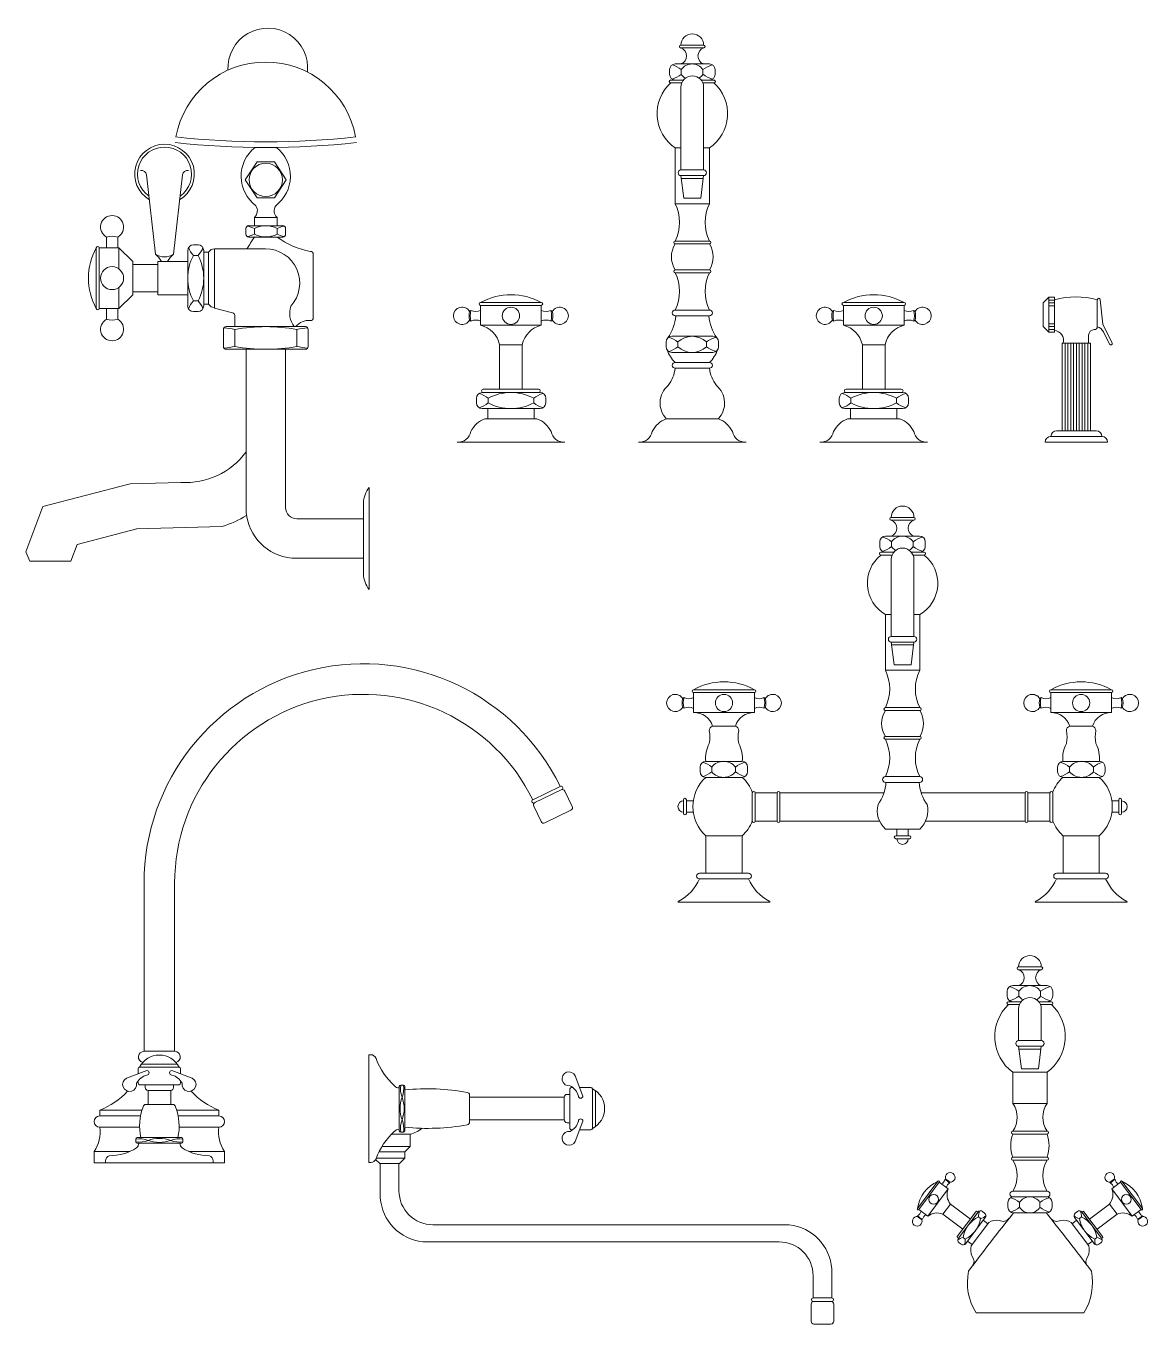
# Model space of a CAD drawing. Header units: centimetres. Extents: x 1146 to 1261, y 181 to 346.
# Drawn here: x 1196.7 to 1259.5, y 272.9 to 345.6 of the extents above; entities that cross this region are included whole.
import ezdxf

# ---------------------------------------------------------------- set-up
doc = ezdxf.new("R2010")
doc.units = ezdxf.units.CM
doc.header["$LTSCALE"] = 1.016
doc.layers.get('0').update_dxf_attribs({"lineweight": 18})

# ---------------------------------------------------------------- blocks, each defined once
blk = doc.blocks.new('Group-16')
for p, q in [((336.122, 59.542), (336.122, 53.509)), ((336.122, 59.542), (336.219, 59.542)), ((348.104, 57.226), (347.678, 58.363)), ((337.819, 57.685), (337.804, 57.685)), ((337.819, 55.287), (337.819, 57.764)), ((337.898, 57.843), (338.057, 57.843)), ((338.136, 55.287), (338.136, 57.764)), ((338.136, 57.367), (338.136, 57.685)), ((347.374, 57.634), (347.374, 55.417)), ((347.48, 57.704), (347.539, 57.704)), ((348.54, 57.704), (347.925, 57.704)), ((348.646, 57.634), (348.646, 55.417)), ((348.805, 57.533), (348.805, 55.514)), ((341.753, 57.277), (341.753, 55.774)), ((347.057, 57.16), (341.753, 57.16)), ((347.057, 57.16), (347.057, 55.891)), ((347.374, 57.319), (347.216, 57.319)), ((337.819, 55.366), (337.804, 55.366)), ((347.057, 55.891), (341.753, 55.891)), ((347.374, 55.732), (347.216, 55.732)), ((347.534, 55.343), (347.48, 55.343)), ((348.104, 55.825), (347.678, 54.688)), ((348.54, 55.343), (347.923, 55.343)), ((336.122, 55.088), (336.122, 54.398)), ((337.383, 55.086), (338.43, 55.084)), ((337.898, 55.208), (338.057, 55.208)), ((338.43, 55.084), (338.43, 54.398)), ((336.678, 54.097), (338.128, 54.097)), ((336.843, 54.398), (338.43, 54.398)), ((338.43, 54.398), (338.128, 54.097)), ((338.128, 54.097), (338.128, 53.744)), ((336.122, 53.509), (336.219, 53.509)), ((336.496, 53.671), (336.724, 53.443)), ((336.527, 53.744), (338.128, 53.744)), ((336.724, 53.443), (337.827, 53.443)), ((336.756, 51.524), (336.756, 53.443)), ((337.802, 51.922), (337.802, 53.443)), ((338.128, 53.744), (337.827, 53.443)), ((339.707, 50.017), (359.663, 50.017)), ((339.137, 49.064), (359.093, 49.064)), ((362.045, 45.926), (362.045, 47.557)), ((360.998, 45.926), (360.998, 47.159)), ((360.998, 45.926), (362.045, 45.926)), ((360.887, 45.572), (360.887, 44.619)), ((360.998, 45.731), (362.045, 45.731)), ((362.157, 45.572), (362.157, 44.619)), ((361.045, 44.461), (361.998, 44.461))]:
    blk.add_line(p, q)
at = {"linetype": 'Continuous'}
blk.add_arc((336.219, 59.224), 0.317, 19.79579, 90, dxfattribs=at)
for centre, radius, start, end in [((340.021, 60.593), 3.724, 199.79579, 228.6204), ((347.327, 58.19), 0.391, 26.2653, 279.2433), ((337.804, 58.002), 0.318, 219.82897, 270), ((337.898, 57.764), 0.0794, 90, 180), ((339.253, 57.655), 1.369, 172.08488, 201.1762), ((336.701, 57.655), 1.369, 338.8238, 7.91512), ((338.057, 57.764), 0.0794, 0, 90), ((339.413, 45.381), 12.253, 79.61, 95.98303), ((341.594, 57.277), 0.159, 0, 79.61), ((347.475, 57.598), 0.106, 87.50136, 162.28095), ((346.935, 56.963), 0.957, 15.9628, 61.55939), ((348.545, 57.598), 0.106, 17.71905, 92.49864), ((348.071, 56.526), 1.249, 297.39245, 62.60756), ((339.695, 56.526), 1.831, 159.71007, 200.28993), ((336.26, 56.526), 1.831, 339.71007, 20.28993), ((347.216, 57.16), 0.159, 90, 180), ((347.979, 57.226), 0.125, 180, 0), ((340.021, 52.458), 3.724, 131.3796, 160.20421), ((337.804, 55.049), 0.317, 90, 140.17103), ((337.898, 55.287), 0.0794, 180, 270), ((339.253, 55.396), 1.369, 158.8238, 187.91512), ((336.701, 55.396), 1.369, 352.08488, 21.1762), ((338.057, 55.287), 0.0794, 270, 0), ((339.413, 67.67), 12.253, 264.01697, 280.39), ((337.87, 57.052), 2.046, 285.87332, 307.14228), ((341.594, 55.774), 0.159, 280.39, 0), ((347.327, 54.861), 0.391, 80.7567, 333.7347), ((347.216, 55.891), 0.159, 180, 270), ((347.475, 55.449), 0.106, 197.71905, 272.49864), ((346.935, 56.088), 0.957, 298.44061, 344.0372), ((347.979, 55.825), 0.125, 360, 180), ((348.545, 55.449), 0.106, 267.50136, 342.28095), ((336.219, 53.827), 0.317, 270, 340.20421), ((339.707, 51.922), 1.905, 180, 270), ((339.422, 51.723), 2.674, 184.27018, 263.88022), ((359.378, 47.358), 2.674, 4.27018, 83.88022), ((359.093, 47.159), 1.905, 0, 90), ((360.998, 45.828), 0.0978, 90, 270), ((362.045, 45.828), 0.0978, 270, 90), ((361.045, 45.572), 0.159, 90, 180), ((361.998, 45.572), 0.159, 0, 90), ((361.045, 44.619), 0.159, 180, 270), ((361.998, 44.619), 0.159, 270, 0)]:
    blk.add_arc(centre, radius, start, end)
blk = doc.blocks.new('Group-17')
for p, q in [((345.295, 73.816), (346.835, 74.567)), ((345.381, 73.64), (346.921, 74.391)), ((347.091, 74.298), (347.509, 73.442)), ((345.35, 73.448), (345.767, 72.592)), ((345.979, 72.519), (347.436, 73.229)), ((323.523, 59.731), (323.523, 69.144)), ((325.237, 59.731), (325.237, 69.144)), ((323.523, 59.731), (325.237, 59.731)), ((323.857, 59.731), (324.903, 59.731)), ((323.373, 59.008), (325.391, 59.008)), ((323.68, 58.653), (322.543, 58.227)), ((323.201, 58.743), (323.201, 58.474)), ((323.271, 58.849), (325.489, 58.849)), ((325.08, 58.653), (326.218, 58.227)), ((325.563, 58.743), (325.563, 58.472)), ((323.201, 57.962), (323.201, 58.021)), ((323.271, 57.857), (325.489, 57.857)), ((323.587, 57.857), (323.587, 57.698)), ((323.745, 57.539), (325.015, 57.539)), ((323.745, 57.539), (323.745, 56.755)), ((325.015, 57.539), (325.015, 56.755)), ((325.174, 57.857), (325.174, 57.698)), ((325.563, 58.017), (325.563, 57.962)), ((323.629, 56.755), (325.131, 56.755)), ((321.046, 56.115), (321.046, 56.433)), ((321.046, 56.433), (323.407, 56.433)), ((321.046, 56.115), (323.328, 56.115)), ((325.353, 56.433), (327.714, 56.433)), ((325.433, 56.115), (327.714, 56.115)), ((327.714, 56.433), (327.714, 56.115)), ((321.046, 55.48), (323.273, 55.48)), ((325.488, 55.48), (327.714, 55.48)), ((323.062, 54.662), (323.062, 54.821)), ((325.619, 54.9), (323.142, 54.9)), ((325.619, 54.583), (323.142, 54.583)), ((323.539, 54.9), (323.221, 54.9)), ((323.221, 54.583), (323.221, 54.568)), ((325.539, 54.583), (325.539, 54.568)), ((325.698, 54.662), (325.698, 54.821)), ((320.729, 54.126), (322.739, 54.126)), ((320.729, 54.126), (320.729, 53.491)), ((326.021, 54.126), (328.031, 54.126)), ((328.031, 54.126), (328.031, 53.491)), ((320.729, 53.491), (328.031, 53.491)), ((321.364, 53.491), (321.364, 53.588)), ((321.364, 53.491), (327.396, 53.491)), ((327.396, 53.491), (327.396, 53.588))]:
    blk.add_line(p, q)
for centre, radius, start, end in [((335.81, 69.144), 12.287, 26.19478, 180), ((335.81, 69.144), 10.573, 26.22635, 180), ((346.878, 74.479), 0.0978, 296, 116), ((346.948, 74.228), 0.159, 26, 116), ((345.338, 73.728), 0.0978, 116, 296), ((345.492, 73.518), 0.159, 116, 206), ((347.366, 73.372), 0.159, 296, 26), ((345.91, 72.662), 0.159, 206, 296), ((323.523, 59.414), 0.318, 90, 256.30767), ((325.237, 59.414), 0.317, 283.69234, 90), ((324.38, 58.274), 1.249, 27.39245, 152.60756), ((322.716, 57.876), 0.391, 116.2653, 9.2433), ((323.943, 57.484), 0.957, 105.9628, 151.55939), ((323.307, 58.748), 0.106, 107.71905, 182.49864), ((323.68, 58.528), 0.125, 270, 90), ((325.08, 58.528), 0.125, 90, 270), ((324.817, 57.484), 0.957, 28.44061, 74.0372), ((325.457, 58.748), 0.106, 357.50136, 72.28095), ((326.045, 57.876), 0.391, 170.7567, 63.7347), ((319.509, 60.346), 4.205, 291.45405, 317.42269), ((323.307, 57.958), 0.106, 177.50136, 252.28095), ((323.745, 57.698), 0.159, 180, 270), ((325.015, 57.698), 0.159, 270, 0), ((325.457, 57.958), 0.106, 287.71905, 2.49864), ((329.252, 60.346), 4.205, 222.57731, 248.54595), ((323.629, 56.596), 0.159, 90, 169.61), ((325.131, 56.596), 0.159, 10.39, 90), ((321.046, 55.798), 0.317, 90, 270), ((326.33, 55.535), 3.058, 159.12277, 191.98053), ((322.43, 55.535), 3.058, 348.01947, 20.87723), ((327.714, 55.798), 0.317, 270, 90), ((319.126, 55.216), 1.939, 325.77845, 7.83947), ((329.634, 55.216), 1.939, 172.16053, 214.22155), ((323.142, 54.821), 0.0794, 90, 180), ((323.251, 53.465), 1.369, 68.8238, 97.91512), ((323.251, 56.018), 1.369, 262.08488, 291.1762), ((323.142, 54.662), 0.0794, 180, 270), ((322.904, 54.568), 0.318, 309.82897, 0), ((324.38, 53.024), 1.831, 69.71007, 110.28993), ((324.38, 56.459), 1.831, 249.71007, 290.28993), ((325.51, 53.465), 1.369, 82.08488, 111.1762), ((325.51, 56.018), 1.369, 248.8238, 277.91512), ((325.857, 54.568), 0.318, 180, 230.17103), ((325.619, 54.821), 0.0794, 0, 90), ((325.619, 54.662), 0.0794, 270, 0), ((321.681, 53.588), 0.317, 109.79579, 180), ((321.613, 56.656), 2.769, 269.19047, 302.64646), ((327.147, 56.656), 2.769, 237.35354, 270.80953), ((327.079, 53.588), 0.318, 0, 70.20421)]:
    blk.add_arc(centre, radius, start, end)
blk = doc.blocks.new('Group-18')
for p, q in [((329.187, 108.525), (329.856, 109.533)), ((329.856, 109.533), (330.822, 109.533)), ((331.484, 108.525), (330.822, 109.533)), ((324.168, 104.368), (323.666, 108.814)), ((325.172, 104.368), (325.673, 108.814)), ((329.187, 108.525), (329.856, 107.517)), ((331.484, 108.525), (330.822, 107.517)), ((329.856, 107.517), (330.822, 107.517)), ((329.704, 106.417), (330.974, 106.417)), ((329.704, 105.959), (329.704, 106.417)), ((330.974, 105.959), (330.974, 106.417)), ((329.228, 105.483), (329.228, 105.801)), ((329.387, 105.959), (331.292, 105.959)), ((329.704, 105.483), (329.704, 105.801)), ((330.974, 105.483), (330.974, 105.801)), ((331.45, 105.483), (331.45, 105.801)), ((320.847, 101.319), (320.847, 104.72)), ((321.006, 104.72), (322.117, 104.72)), ((321.006, 101.319), (321.006, 104.72)), ((321.417, 105.322), (321.417, 104.72)), ((322.052, 105.322), (322.052, 104.72)), ((322.117, 103.538), (322.117, 104.72)), ((322.117, 104.72), (322.892, 103.945)), ((326.284, 104.883), (326.548, 104.883)), ((327.46, 104.663), (330.325, 104.663)), ((327.46, 104.663), (327.46, 101.341)), ((329.387, 105.324), (331.292, 105.324)), ((322.892, 102.094), (322.892, 103.945)), ((325.967, 103.945), (324.302, 103.945)), ((324.302, 103.945), (324.302, 102.094)), ((325.967, 101.473), (325.967, 104.566)), ((325.967, 101.473), (325.967, 104.566)), ((326.284, 104.294), (326.548, 104.294)), ((326.866, 101.473), (326.866, 104.566)), ((327.141, 104.479), (326.866, 104.479)), ((327.141, 101.56), (327.141, 104.479)), ((333, 104.359), (333, 100.8)), ((324.302, 103.786), (322.892, 103.786)), ((322.117, 101.319), (322.117, 102.501)), ((322.117, 101.319), (322.892, 102.094)), ((324.302, 102.253), (322.892, 102.253)), ((325.967, 102.094), (324.302, 102.094)), ((321.006, 101.319), (322.117, 101.319)), ((321.417, 100.717), (321.417, 101.319)), ((322.052, 100.717), (322.052, 101.319)), ((326.284, 101.745), (326.548, 101.745)), ((326.284, 101.156), (326.548, 101.156)), ((327.141, 101.56), (326.866, 101.56)), ((327.46, 101.341), (328.486, 101.078)), ((328.129, 100.306), (332.559, 100.306)), ((328.605, 100.306), (328.605, 100.924)), ((327.97, 100.148), (327.97, 99.195)), ((328.605, 100.148), (328.605, 99.195)), ((332.083, 100.148), (332.083, 99.195)), ((332.718, 100.148), (332.718, 99.195)), ((328.129, 99.036), (332.559, 99.036)), ((329.24, 99.036), (329.24, 89.898)), ((331.448, 99.036), (331.448, 90.184)), ((325.583, 91.588), (322.738, 91.509)), ((322.738, 91.509), (317.863, 90.239)), ((336.124, 91.303), (336.124, 85.587)), ((317.863, 90.239), (316.909, 87.699)), ((335.806, 90.431), (335.806, 86.459)), ((332.083, 89.549), (335.806, 89.549)), ((323.111, 88.982), (319.778, 88.113)), ((327.902, 89.111), (323.105, 88.98)), ((319.778, 88.113), (319.427, 87.18)), ((316.909, 87.699), (317.121, 87.17)), ((331.797, 87.341), (335.806, 87.341)), ((317.121, 87.17), (319.427, 87.18))]:
    blk.add_line(p, q)
for centre, radius in [((330.339, 108.525), 0.934), ((321.734, 103.02), 0.644)]:
    blk.add_circle(centre, radius)
for centre, radius, start, end in [((330.454, 114.787), 2.233, 354.06745, 183.19256), ((330.339, 110.004), 5.117, 10.42333, 169.57667), ((324.67, 108.848), 1.672, 300.3533, 239.6467), ((330.339, 156.428), 46.093, 263.67251, 276.32749), ((330.339, 156.428), 45.776, 263.67251, 276.32749), ((324.67, 108.848), 1.513, 304.99557, 235.00443), ((331.017, 108.723), 2.059, 128.29883, 233.15814), ((329.661, 108.723), 2.059, 306.84186, 51.70117), ((323.367, 108.751), 0.305, 12.0024, 96.56011), ((325.972, 108.751), 0.305, 83.43989, 167.9976), ((329.367, 106.791), 0.504, 312.02578, 34.39556), ((331.312, 106.791), 0.504, 145.60444, 227.97422), ((321.734, 105.882), 0.644, 299.53199, 240.46801), ((329.387, 105.801), 0.159, 90, 180), ((329.387, 105.483), 0.159, 180, 270), ((329.069, 104.61), 1.349, 61.92751, 79.83054), ((329.069, 106.674), 1.349, 280.16946, 298.07249), ((330.339, 104.61), 1.349, 61.92751, 118.07249), ((330.339, 106.674), 1.349, 241.92751, 298.07249), ((331.609, 104.61), 1.349, 100.16946, 118.07249), ((331.609, 106.674), 1.349, 241.92751, 259.83054), ((331.292, 105.801), 0.159, 0, 90), ((331.292, 105.483), 0.159, 270, 0), ((323.895, 103.02), 3.49, 150.83771, 209.16229), ((320.926, 104.72), 0.0794, 0, 180), ((321.734, 104.235), 1.132, 73.71104, 106.28896), ((326.284, 104.566), 0.317, 90, 180), ((327.089, 105.085), 1.128, 198.03041, 224.50426), ((326.548, 104.566), 0.318, 0, 90), ((325.744, 105.085), 1.128, 315.49574, 341.96959), ((327.452, 104.308), 0.355, 88.7029, 151.14769), ((320.118, 111.075), 11.178, 324.99959, 329.04195), ((330.325, 102.743), 1.92, 317.62458, 90), ((333.583, 108.8), 4.346, 233.10404, 260.1623), ((323.137, 103.227), 1.537, 27.84314, 47.9001), ((324.67, 105.07), 0.863, 234.44871, 305.55129), ((326.202, 103.227), 1.537, 132.0999, 152.15686), ((328.685, 103.02), 2.718, 152.02868, 207.97132), ((324.148, 103.02), 2.718, 332.02868, 27.97132), ((332.841, 104.359), 0.159, 0, 90), ((320.926, 101.319), 0.0794, 180, 0), ((326.284, 101.473), 0.318, 180, 270), ((327.089, 100.954), 1.128, 135.49574, 161.96959), ((325.744, 100.954), 1.128, 18.03041, 44.50426), ((326.548, 101.473), 0.317, 270, 0), ((327.452, 101.731), 0.355, 208.85231, 271.2971), ((328.446, 100.924), 0.159, 0, 75.57428), ((332.906, 101.057), 1.226, 161.39458, 217.74314), ((321.734, 100.157), 0.644, 119.53199, 60.46801), ((321.734, 101.804), 1.132, 253.71104, 286.28896), ((328.129, 100.148), 0.159, 90, 180), ((330.344, 90.701), 9.605, 79.5686, 100.4314), ((332.72, 99.776), 0.873, 82.04061, 142.63784), ((332.559, 100.148), 0.159, 0, 90), ((332.841, 100.8), 0.159, 270, 0), ((326.866, 90.701), 9.605, 79.5686, 83.22438), ((333.822, 90.701), 9.605, 96.77562, 100.4314), ((328.129, 99.195), 0.159, 180, 270), ((326.866, 108.641), 9.605, 276.77562, 280.4314), ((330.344, 108.641), 9.605, 259.5686, 280.4314), ((333.822, 108.641), 9.605, 259.5686, 263.22438), ((332.559, 99.195), 0.159, 270, 0), ((325.862, 95.762), 4.183, 266.18523, 323.8572), ((337.376, 90.353), 1.572, 142.82187, 177.15388), ((332.083, 90.184), 0.635, 180, 270), ((325.914, 95.201), 6.406, 288.07416, 301.49131), ((332.083, 90.184), 2.857, 185.73876, 264.26124), ((337.376, 86.537), 1.572, 182.84612, 217.17813)]:
    blk.add_arc(centre, radius, start, end)
blk = doc.blocks.new('Group-22')
for p, q in [((372.509, 64.46), (373.779, 64.46)), ((372.509, 64.301), (373.779, 64.301)), ((372.186, 63.408), (374.101, 63.408)), ((372.252, 63.408), (374.012, 63.408)), ((371.869, 63.09), (371.869, 62.826)), ((371.934, 62.509), (372.652, 62.509)), ((372.523, 63.09), (372.523, 62.826)), ((373.635, 62.509), (374.354, 62.509)), ((373.741, 63.09), (373.741, 62.826)), ((374.418, 63.09), (374.418, 62.826)), ((371.934, 62.35), (372.557, 62.35)), ((372.509, 62.106), (372.509, 60.332)), ((373.73, 62.35), (374.354, 62.35)), ((373.779, 62.106), (373.779, 60.332)), ((372.509, 60.332), (373.779, 60.332)), ((372.509, 60.015), (373.779, 60.015)), ((372.509, 60.015), (372.667, 58.745)), ((372.528, 59.856), (373.759, 59.856)), ((373.62, 58.745), (373.779, 60.015)), ((372.182, 58.559), (372.182, 56.813)), ((372.182, 58.559), (374.105, 58.559)), ((372.667, 58.745), (373.62, 58.745)), ((374.105, 58.559), (374.105, 56.813)), ((372.182, 56.813), (374.105, 56.813)), ((372.182, 55.258), (374.105, 55.258)), ((372.182, 55.1), (374.105, 55.1)), ((372.182, 53.796), (374.105, 53.796)), ((372.182, 53.637), (374.105, 53.637)), ((366.843, 50.926), (367.992, 52.457)), ((366.915, 50.873), (368.064, 52.403)), ((368.064, 52.403), (368.564, 52.028)), ((378.223, 52.403), (377.723, 52.028)), ((379.372, 50.873), (378.223, 52.403)), ((379.444, 50.926), (378.295, 52.457)), ((367.415, 50.498), (368.564, 52.028)), ((372.182, 51.899), (374.105, 51.899)), ((378.872, 50.498), (377.723, 52.028)), ((368.265, 50.609), (368.694, 51.18)), ((368.694, 51.18), (369.811, 50.341)), ((371.907, 51.264), (371.907, 51)), ((372.182, 51.582), (374.105, 51.582)), ((372.225, 51.582), (374.062, 51.582)), ((372.29, 51.582), (373.974, 51.582)), ((372.562, 51.264), (372.562, 51)), ((373.702, 51.264), (373.702, 51)), ((374.38, 51.264), (374.38, 51)), ((377.593, 51.18), (376.476, 50.341)), ((378.022, 50.609), (377.593, 51.18)), ((366.915, 50.873), (367.415, 50.498)), ((368.265, 50.609), (369.382, 49.77)), ((369.074, 49.36), (370.119, 50.751)), ((369.14, 49.265), (370.236, 50.725)), ((369.162, 49.294), (370.206, 50.685)), ((369.544, 48.961), (370.641, 50.421)), ((369.85, 48.838), (370.836, 50.151)), ((370.258, 50.456), (370.376, 50.367)), ((370.486, 50.761), (370.605, 50.672)), ((370.783, 50.08), (370.528, 50.271)), ((372.225, 50.683), (374.062, 50.683)), ((376.437, 48.838), (375.451, 50.151)), ((375.504, 50.08), (375.759, 50.271)), ((376.743, 48.961), (375.646, 50.421)), ((375.801, 50.761), (375.682, 50.672)), ((376.03, 50.456), (375.911, 50.367)), ((377.147, 49.265), (376.051, 50.725)), ((377.125, 49.294), (376.081, 50.685)), ((377.213, 49.36), (376.168, 50.751)), ((378.022, 50.609), (376.905, 49.77)), ((379.372, 50.873), (378.872, 50.498)), ((369.175, 49.015), (369.294, 48.925)), ((369.396, 49.309), (369.515, 49.22)), ((369.904, 48.91), (369.649, 49.101)), ((376.383, 48.91), (376.638, 49.101)), ((376.891, 49.309), (376.772, 49.22)), ((377.112, 49.015), (376.993, 48.925)), ((370.127, 45.092), (376.16, 45.092))]:
    blk.add_line(p, q)
for centre in [(367.751, 51.441), (378.536, 51.441)]:
    blk.add_circle(centre, 0.272)
for centre, radius, start, end in [((373.144, 64.46), 0.635, 0, 180), ((372.509, 64.38), 0.0794, 90, 270), ((372.353, 63.854), 0.473, 289.16974, 70.83026), ((373.934, 63.854), 0.473, 109.16974, 250.83026), ((373.779, 64.38), 0.0794, 270, 90), ((372.186, 63.09), 0.317, 90, 180), ((371.635, 62.024), 1.388, 50.21165, 74.06778), ((373.132, 62.666), 0.742, 34.90261, 145.09739), ((374.663, 61.924), 1.487, 105.30592, 128.35108), ((374.101, 63.09), 0.318, 0, 90), ((371.934, 62.429), 0.0794, 90, 270), ((372.186, 62.826), 0.318, 180, 270), ((371.635, 63.893), 1.388, 285.93222, 309.78835), ((373.144, 62.106), 0.635, 0, 180), ((373.132, 63.251), 0.742, 214.90261, 239.66685), ((373.132, 63.251), 0.742, 301.47903, 325.09739), ((374.663, 63.993), 1.487, 231.64892, 254.69408), ((374.101, 62.826), 0.317, 270, 360), ((374.354, 62.429), 0.0794, 270, 90), ((373.651, 60.559), 2.481, 133.79782, 233.69233), ((372.636, 60.559), 2.481, 306.30767, 46.20218), ((372.509, 60.173), 0.159, 90, 270), ((373.779, 60.173), 0.159, 270, 90), ((371.067, 56.036), 1.359, 325.09603, 34.90397), ((375.22, 56.036), 1.359, 145.09603, 214.90397), ((372.182, 55.179), 0.0794, 90, 270), ((374.105, 55.179), 0.0794, 270, 90), ((374.069, 54.448), 1.997, 160.94439, 199.05561), ((372.218, 54.448), 1.997, 340.94439, 19.05561), ((372.182, 53.716), 0.0794, 90, 270), ((374.105, 53.716), 0.0794, 270, 90), ((370.759, 52.768), 1.667, 328.57833, 31.42167), ((375.528, 52.768), 1.667, 148.57833, 211.42167), ((368.789, 50.662), 1.963, 113.93428, 172.25886), ((368.028, 52.43), 0.0446, 323.09657, 143.09657), ((368.035, 52.615), 0.344, 296.86764, 348.797), ((368.424, 52.463), 0.0991, 89.31418, 121.32607), ((368.163, 51.989), 0.597, 36.8076, 69.38553), ((368.675, 52.671), 0.272, 262.62856, 203.56458), ((368.257, 52.116), 0.478, 36.8076, 69.38553), ((368.799, 52.041), 0.344, 117.39613, 169.3255), ((368.545, 52.373), 0.0991, 344.86707, 16.87896), ((377.612, 52.671), 0.272, 336.43542, 277.37144), ((377.742, 52.373), 0.0991, 163.12104, 195.13293), ((378.03, 52.116), 0.478, 110.61447, 143.1924), ((378.124, 51.989), 0.597, 110.61447, 143.1924), ((377.488, 52.041), 0.344, 10.6745, 62.60387), ((377.863, 52.463), 0.0991, 58.67393, 90.68582), ((378.252, 52.615), 0.344, 191.203, 243.13236), ((378.259, 52.43), 0.0446, 36.90343, 216.90343), ((377.498, 50.662), 1.963, 7.74114, 66.06572), ((369.318, 51.71), 0.818, 157.14578, 220.32136), ((372.182, 51.741), 0.159, 90, 270), ((374.105, 51.741), 0.159, 270, 90), ((376.969, 51.71), 0.818, 319.67864, 22.85422), ((366.879, 50.9), 0.0446, 143.09657, 323.09657), ((372.225, 51.264), 0.318, 90, 180), ((372.225, 51), 0.318, 180, 270), ((371.674, 50.198), 1.388, 50.21165, 74.06778), ((371.674, 52.067), 1.388, 285.93222, 309.78835), ((373.132, 50.911), 0.671, 31.77305, 148.22695), ((373.132, 51.353), 0.671, 211.77305, 328.22695), ((374.625, 50.098), 1.487, 105.30592, 128.35108), ((374.625, 52.167), 1.487, 231.64892, 254.69408), ((374.062, 51.264), 0.318, 0, 90), ((374.062, 51), 0.317, 270, 360), ((379.408, 50.9), 0.0446, 216.90343, 36.90343), ((366.828, 50.212), 0.272, 82.62856, 23.56458), ((366.957, 50.51), 0.0991, 164.86707, 196.87896), ((366.703, 50.842), 0.344, 297.39613, 349.3255), ((367.34, 50.893), 0.597, 216.8076, 249.38553), ((367.245, 50.767), 0.478, 216.8076, 249.38553), ((367.078, 50.419), 0.0991, 269.31418, 301.32607), ((367.467, 50.268), 0.344, 116.86764, 168.797), ((367.93, 49.862), 0.818, 65.87178, 129.04736), ((370.907, 49.072), 1.529, 115.12525, 171.06789), ((368.866, 50.604), 1.529, 295.12525, 351.06789), ((477.031, -33.023), 134.131, 141.38662, 143.14955), ((370.163, 50.718), 0.0547, 323.09657, 143.09657), ((370.379, 50.618), 0.179, 53.09657, 143.09657), ((371.094, 50.477), 0.836, 158.40249, 181.44765), ((370.163, 51.176), 0.836, 284.74549, 307.79065), ((370.498, 50.529), 0.179, 323.09657, 53.09657), ((371.275, 49.454), 0.824, 79.53975, 122.13447), ((371.635, 50.655), 0.444, 241.71966, 322.0666), ((269.256, -33.023), 134.131, 36.85045, 38.61338), ((374.652, 50.655), 0.444, 217.9334, 298.28034), ((375.012, 49.454), 0.824, 57.86553, 100.46025), ((375.789, 50.529), 0.179, 126.90343, 216.90343), ((376.124, 51.176), 0.836, 232.20935, 255.25451), ((375.908, 50.618), 0.179, 36.90343, 126.90343), ((377.421, 50.604), 1.529, 188.93211, 244.87475), ((375.193, 50.477), 0.836, 358.55235, 21.59751), ((375.38, 49.072), 1.529, 8.93211, 64.87475), ((376.124, 50.718), 0.0547, 36.90343, 216.90343), ((378.357, 49.862), 0.818, 50.95264, 114.12822), ((378.82, 50.268), 0.344, 11.203, 63.13236), ((378.948, 50.893), 0.597, 290.61447, 323.1924), ((379.209, 50.419), 0.0991, 238.67393, 270.68582), ((379.46, 50.212), 0.272, 156.43542, 97.37144), ((379.042, 50.767), 0.478, 290.61447, 323.1924), ((379.584, 50.842), 0.344, 190.6745, 242.60387), ((379.33, 50.51), 0.0991, 343.12104, 15.13293), ((369.118, 49.327), 0.0547, 143.09657, 323.09657), ((369.576, 48.549), 0.781, 103.30822, 127.16435), ((369.283, 49.157), 0.179, 143.09657, 233.09657), ((369.401, 49.068), 0.179, 233.09657, 323.09657), ((368.735, 49.181), 0.781, 339.02879, 2.88491), ((370.643, 48.612), 0.824, 164.05867, 206.65338), ((375.644, 48.612), 0.824, 333.34662, 15.94133), ((376.886, 49.068), 0.179, 216.90343, 306.90343), ((377.552, 49.181), 0.781, 177.11509, 200.97121), ((376.711, 48.549), 0.781, 52.83565, 76.69178), ((377.005, 49.157), 0.179, 306.90343, 36.90343), ((377.169, 49.327), 0.0547, 216.90343, 36.90343), ((369.606, 47.965), 0.408, 318.75458, 42.73684), ((376.681, 47.965), 0.408, 137.26316, 221.24542), ((372.842, 46.794), 3.204, 168.7584, 212.08876), ((373.445, 46.794), 3.204, 327.91124, 11.2416)]:
    blk.add_arc(centre, radius, start, end)
blk = doc.blocks.new('Group-23')
for p, q in [((365.373, 89.625), (366.643, 89.625)), ((365.373, 89.466), (366.643, 89.466)), ((364.733, 88.256), (364.733, 87.992)), ((365.05, 88.573), (366.965, 88.573)), ((365.116, 88.573), (366.876, 88.573)), ((365.387, 88.256), (365.387, 87.992)), ((366.605, 88.256), (366.605, 87.992)), ((367.282, 88.256), (367.282, 87.992)), ((364.797, 87.674), (365.516, 87.674)), ((364.797, 87.516), (365.421, 87.516)), ((365.373, 87.272), (365.373, 82.958)), ((366.499, 87.674), (367.218, 87.674)), ((366.594, 87.516), (367.218, 87.516)), ((366.643, 87.272), (366.643, 82.958)), ((365.046, 84.188), (365.046, 81.066)), ((365.046, 84.188), (365.373, 84.188)), ((366.643, 84.188), (366.969, 84.188)), ((366.969, 84.188), (366.969, 81.066)), ((365.373, 82.958), (366.643, 82.958)), ((365.373, 82.64), (365.531, 81.37)), ((365.373, 82.64), (366.643, 82.64)), ((365.392, 82.481), (366.623, 82.481)), ((366.484, 81.37), (366.643, 82.64)), ((365.046, 81.066), (366.969, 81.066)), ((365.531, 81.37), (366.484, 81.37)), ((354.305, 79.975), (357.707, 79.975)), ((377.71, 79.975), (374.308, 79.975)), ((354.305, 79.816), (357.707, 79.816)), ((354.305, 79.816), (354.305, 78.705)), ((357.707, 79.816), (357.707, 78.705)), ((377.71, 79.816), (374.308, 79.816)), ((374.308, 79.816), (374.308, 78.705)), ((377.71, 79.816), (377.71, 78.705)), ((354.305, 78.705), (357.707, 78.705)), ((365.046, 78.975), (366.969, 78.975)), ((365.046, 78.816), (366.969, 78.816)), ((377.71, 78.705), (374.308, 78.705)), ((355.371, 77.929), (356.641, 77.929)), ((376.644, 77.929), (375.374, 77.929)), ((365.046, 77.358), (366.969, 77.358)), ((365.046, 77.199), (366.969, 77.199)), ((354.668, 75.649), (354.668, 75.385)), ((354.985, 75.966), (357.008, 75.966)), ((355.051, 75.966), (356.92, 75.966)), ((355.323, 75.649), (355.323, 75.385)), ((356.648, 75.649), (356.648, 75.385)), ((357.326, 75.649), (357.326, 75.385)), ((374.689, 75.649), (374.689, 75.385)), ((377.03, 75.966), (375.007, 75.966)), ((376.964, 75.966), (375.095, 75.966)), ((375.367, 75.649), (375.367, 75.385)), ((376.693, 75.649), (376.693, 75.385)), ((377.347, 75.649), (377.347, 75.385)), ((354.985, 75.067), (357.008, 75.067)), ((355.594, 75.067), (356.4, 75.067)), ((365.046, 75.109), (366.969, 75.109)), ((377.03, 75.067), (375.007, 75.067)), ((376.421, 75.067), (375.615, 75.067)), ((357.593, 72.618), (357.593, 74.194)), ((358.983, 74.194), (357.751, 74.194)), ((357.751, 72.618), (357.751, 74.194)), ((358.983, 72.618), (358.983, 74.194)), ((364.961, 74.194), (359.142, 74.194)), ((359.142, 72.618), (359.142, 74.194)), ((365.046, 74.791), (366.969, 74.791)), ((367.054, 74.194), (372.873, 74.194)), ((372.873, 72.618), (372.873, 74.194)), ((373.032, 74.194), (374.264, 74.194)), ((373.032, 72.618), (373.032, 74.194)), ((374.264, 72.618), (374.264, 74.194)), ((374.422, 72.618), (374.422, 74.194)), ((353.742, 73.819), (353.742, 73.052)), ((353.9, 73.819), (353.9, 73.052)), ((354.282, 73.753), (353.9, 73.753)), ((377.733, 73.753), (378.115, 73.753)), ((378.115, 73.819), (378.115, 73.052)), ((378.273, 73.819), (378.273, 73.052)), ((354.282, 73.118), (353.9, 73.118)), ((377.733, 73.118), (378.115, 73.118)), ((358.983, 72.618), (357.751, 72.618)), ((364.72, 72.618), (359.142, 72.618)), ((365.046, 72.175), (366.969, 72.175)), ((365.69, 72.175), (365.69, 71.794)), ((366.325, 72.175), (366.325, 71.794)), ((367.295, 72.618), (372.873, 72.618)), ((373.032, 72.618), (374.264, 72.618)), ((354.991, 69.704), (354.991, 71.803)), ((354.991, 71.803), (357.021, 71.803)), ((357.021, 69.704), (357.021, 71.803)), ((365.624, 71.794), (366.391, 71.794)), ((365.624, 71.635), (366.391, 71.635)), ((374.994, 69.704), (374.994, 71.803)), ((377.024, 71.803), (374.994, 71.803)), ((377.024, 69.704), (377.024, 71.803)), ((354.634, 69.704), (357.379, 69.704)), ((354.634, 69.386), (357.379, 69.386)), ((377.381, 69.704), (374.636, 69.704)), ((377.381, 69.386), (374.636, 69.386)), ((353.466, 68.078), (358.546, 68.078)), ((378.549, 68.078), (373.469, 68.078))]:
    blk.add_line(p, q)
for centre in [(356.006, 79.235), (376.009, 79.235)]:
    blk.add_circle(centre, 0.483)
for centre, radius, start, end in [((366.008, 89.625), 0.635, 0, 180), ((365.373, 89.546), 0.0794, 90, 270), ((365.217, 89.02), 0.473, 289.16974, 70.83026), ((366.798, 89.02), 0.473, 109.16974, 250.83026), ((366.643, 89.546), 0.0794, 270, 90), ((365.05, 88.256), 0.317, 90, 180), ((365.05, 87.992), 0.318, 180, 270), ((364.499, 87.189), 1.388, 50.21165, 74.06778), ((364.499, 89.058), 1.388, 285.93222, 309.78835), ((365.996, 87.831), 0.742, 34.90261, 145.09739), ((365.996, 88.416), 0.742, 214.90261, 239.66685), ((365.996, 88.416), 0.742, 301.47903, 325.09739), ((367.527, 87.09), 1.487, 105.30592, 128.35108), ((367.527, 89.158), 1.487, 231.64892, 254.69408), ((366.965, 88.256), 0.318, 0, 90), ((366.965, 87.992), 0.317, 270, 360), ((366.05, 85.936), 2.016, 128.40113, 240.12696), ((364.797, 87.595), 0.0794, 90, 270), ((366.008, 87.272), 0.635, 0, 180), ((365.965, 85.936), 2.016, 299.87304, 51.59887), ((367.218, 87.595), 0.0794, 270, 90), ((365.373, 82.799), 0.159, 90, 270), ((366.643, 82.799), 0.159, 270, 90), ((362.932, 80.021), 2.358, 333.68191, 26.31809), ((369.083, 80.021), 2.358, 153.68191, 206.31809), ((354.305, 79.896), 0.0794, 90, 270), ((356.006, 76.927), 3.49, 60.83771, 119.16229), ((357.707, 79.896), 0.0794, 270, 90), ((374.308, 79.896), 0.0794, 90, 270), ((376.009, 76.927), 3.49, 60.83771, 119.16229), ((377.71, 79.896), 0.0794, 270, 90), ((353.272, 79.235), 0.483, 29.53199, 330.46801), ((354.507, 79.235), 0.849, 163.71104, 196.28896), ((353.835, 79.369), 0.176, 111.7705, 143.78239), ((354.788, 79.235), 1.061, 163.71104, 196.28896), ((354.035, 80.084), 0.612, 244.29956, 296.22893), ((357.978, 80.084), 0.612, 243.77107, 295.70044), ((358.178, 79.369), 0.176, 36.21761, 68.2295), ((357.225, 79.235), 1.061, 343.71104, 16.28896), ((358.74, 79.235), 0.483, 209.53199, 150.46801), ((357.505, 79.235), 0.849, 343.71104, 16.28896), ((373.275, 79.235), 0.483, 29.53199, 330.46801), ((374.51, 79.235), 0.849, 163.71104, 196.28896), ((373.837, 79.369), 0.176, 111.7705, 143.78239), ((374.79, 79.235), 1.061, 163.71104, 196.28896), ((374.037, 80.084), 0.612, 244.29956, 296.22893), ((377.98, 80.084), 0.612, 243.77107, 295.70044), ((378.18, 79.369), 0.176, 36.21761, 68.2295), ((377.227, 79.235), 1.061, 343.71104, 16.28896), ((378.743, 79.235), 0.483, 209.53199, 150.46801), ((377.508, 79.235), 0.849, 343.71104, 16.28896), ((353.835, 79.101), 0.176, 216.21761, 248.2295), ((354.035, 78.385), 0.612, 63.77107, 115.70044), ((354.309, 77.59), 1.115, 17.72804, 90.17601), ((357.704, 77.59), 1.115, 89.82399, 162.27196), ((357.978, 78.385), 0.612, 64.29956, 116.22893), ((358.178, 79.101), 0.176, 291.7705, 323.78239), ((366.209, 78.087), 1.373, 147.93409, 212.06591), ((365.046, 78.896), 0.0794, 90, 270), ((366.969, 78.896), 0.0794, 270, 90), ((365.806, 78.087), 1.373, 327.93409, 32.06591), ((373.837, 79.101), 0.176, 216.21761, 248.2295), ((374.037, 78.385), 0.612, 63.77107, 115.70044), ((374.311, 77.59), 1.115, 17.72804, 90.17601), ((377.706, 77.59), 1.115, 89.82399, 162.27196), ((377.98, 78.385), 0.612, 64.29956, 116.22893), ((378.18, 79.101), 0.176, 291.7705, 323.78239), ((355.415, 77.7), 0.234, 100.90254, 183.67194), ((356.597, 77.7), 0.234, 356.32806, 79.09746), ((375.418, 77.7), 0.234, 100.90254, 183.67194), ((376.6, 77.7), 0.234, 356.32806, 79.09746), ((353.307, 77.326), 1.909, 349.16499, 10.83501), ((358.705, 77.326), 1.909, 169.16499, 190.83501), ((365.046, 77.279), 0.0794, 90, 270), ((362.932, 76.154), 2.358, 333.68191, 26.31809), ((369.083, 76.154), 2.358, 153.68191, 206.31809), ((366.969, 77.279), 0.0794, 270, 90), ((373.31, 77.326), 1.909, 349.16499, 10.83501), ((378.708, 77.326), 1.909, 169.16499, 190.83501), ((356.687, 76.151), 1.712, 151.52758, 186.19722), ((355.325, 76.151), 1.712, 353.80278, 28.47242), ((376.69, 76.151), 1.712, 151.52758, 186.19722), ((375.328, 76.151), 1.712, 353.80278, 28.47242), ((354.985, 75.649), 0.317, 90, 180), ((354.434, 74.582), 1.388, 50.21165, 74.06778), ((355.985, 75.116), 0.851, 38.81469, 141.18531), ((357.571, 74.483), 1.487, 105.30592, 128.35108), ((357.008, 75.649), 0.318, 0, 90), ((375.007, 75.649), 0.317, 90, 180), ((374.444, 74.483), 1.487, 51.64892, 74.69408), ((376.03, 75.116), 0.851, 38.81469, 141.18531), ((377.581, 74.582), 1.388, 105.93222, 129.78835), ((377.03, 75.649), 0.318, 0, 90), ((356.452, 73.435), 2.191, 131.84102, 228.15898), ((354.985, 75.385), 0.318, 180, 270), ((354.434, 76.451), 1.388, 285.93222, 309.78835), ((355.985, 75.918), 0.851, 218.81469, 321.18531), ((357.571, 76.551), 1.487, 231.64892, 254.69408), ((357.008, 75.385), 0.318, 270, 360), ((355.56, 73.435), 2.191, 21.27203, 48.15898), ((365.046, 74.95), 0.159, 90, 270), ((366.969, 74.95), 0.159, 270, 90), ((376.455, 73.435), 2.191, 131.84102, 158.72797), ((375.007, 75.385), 0.318, 180, 270), ((374.444, 76.551), 1.487, 285.30592, 308.35108), ((376.03, 75.918), 0.851, 218.81469, 321.18531), ((377.581, 76.451), 1.388, 230.21165, 254.06778), ((375.563, 73.435), 2.191, 311.84102, 48.15898), ((377.03, 75.385), 0.318, 270, 0), ((357.672, 74.194), 0.0794, 0, 180), ((359.063, 74.194), 0.0794, 0, 180), ((362.647, 74.962), 2.438, 324.51326, 355.97014), ((369.368, 74.962), 2.438, 184.02986, 215.48674), ((372.952, 74.194), 0.0794, 0, 180), ((374.343, 74.194), 0.0794, 0, 180), ((353.742, 73.435), 0.318, 90, 270), ((353.821, 73.819), 0.0794, 0, 180), ((365.985, 73.206), 1.395, 165.84144, 227.66937), ((366.03, 73.206), 1.395, 312.33063, 14.15856), ((378.194, 73.819), 0.0794, 0, 180), ((378.273, 73.435), 0.317, 270, 90), ((353.821, 73.052), 0.0794, 180, 0), ((378.194, 73.052), 0.0794, 180, 0), ((355.56, 73.435), 2.191, 311.84102, 338.10285), ((357.672, 72.618), 0.0794, 180, 0), ((359.063, 72.618), 0.0794, 180, 0), ((372.952, 72.618), 0.0794, 180, 0), ((374.343, 72.618), 0.0794, 180, 0), ((376.455, 73.435), 2.191, 201.89715, 228.15898), ((365.624, 71.714), 0.0794, 90, 270), ((366.008, 71.635), 0.318, 180, 0), ((366.391, 71.714), 0.0794, 270, 90), ((352.232, 70.453), 2.627, 298.34983, 336.06182), ((354.634, 69.545), 0.159, 90, 270), ((357.379, 69.545), 0.159, 270, 90), ((359.78, 70.453), 2.627, 203.93818, 241.65017), ((372.235, 70.453), 2.627, 298.34983, 336.06182), ((374.636, 69.545), 0.159, 90, 270), ((377.381, 69.545), 0.159, 270, 90), ((379.783, 70.453), 2.627, 203.93818, 241.65017), ((353.466, 68.109), 0.0316, 90, 270), ((358.546, 68.109), 0.0316, 270, 90), ((373.469, 68.109), 0.0316, 90, 270), ((378.549, 68.109), 0.0316, 270, 90)]:
    blk.add_arc(centre, radius, start, end)
blk = doc.blocks.new('Group-24')
for p, q in [((353.597, 116.066), (354.867, 116.066)), ((353.597, 115.907), (354.867, 115.907)), ((353.275, 115.014), (355.189, 115.014)), ((353.34, 115.014), (355.101, 115.014)), ((352.957, 114.697), (352.957, 114.432)), ((353.022, 114.115), (353.741, 114.115)), ((353.612, 114.697), (353.612, 114.432)), ((354.723, 114.115), (355.442, 114.115)), ((354.829, 114.697), (354.829, 114.432)), ((355.507, 114.697), (355.507, 114.432)), ((353.022, 113.956), (353.646, 113.956)), ((353.597, 113.713), (353.597, 109.081)), ((354.818, 113.956), (355.442, 113.956)), ((354.867, 113.713), (354.867, 109.081)), ((353.27, 110.311), (353.27, 107.189)), ((353.27, 110.311), (353.597, 110.311)), ((354.867, 110.311), (355.194, 110.311)), ((355.194, 110.311), (355.194, 107.189)), ((353.597, 109.081), (354.867, 109.081)), ((353.597, 108.763), (354.867, 108.763)), ((353.597, 108.763), (353.756, 107.493)), ((353.617, 108.605), (354.847, 108.605)), ((354.708, 107.493), (354.867, 108.763)), ((353.27, 107.189), (355.194, 107.189)), ((353.756, 107.493), (354.708, 107.493)), ((353.27, 105.098), (355.194, 105.098)), ((353.27, 104.94), (355.194, 104.94)), ((353.27, 103.481), (355.194, 103.481)), ((353.27, 103.323), (355.194, 103.323)), ((374.198, 101.948), (373.88, 101.63)), ((374.198, 101.948), (374.198, 99.995)), ((374.198, 101.948), (374.515, 101.948)), ((374.198, 101.789), (374.515, 101.789)), ((374.515, 101.948), (374.515, 99.995)), ((376.915, 101.813), (376.915, 100.3)), ((377.074, 101.813), (377.224, 100.446)), ((342.371, 101.653), (345.773, 101.653)), ((342.371, 101.495), (345.773, 101.495)), ((342.371, 101.495), (342.371, 100.383)), ((345.773, 101.495), (345.773, 100.383)), ((353.27, 101.232), (355.194, 101.232)), ((362.691, 101.653), (366.093, 101.653)), ((362.691, 101.495), (366.093, 101.495)), ((362.691, 101.495), (362.691, 100.383)), ((366.093, 101.495), (366.093, 100.383)), ((373.88, 101.63), (373.88, 100.312)), ((374.198, 101.63), (374.515, 101.63)), ((374.198, 101.472), (374.515, 101.472)), ((342.371, 100.383), (345.773, 100.383)), ((353.27, 100.914), (355.194, 100.914)), ((362.691, 100.383), (366.093, 100.383)), ((373.88, 100.312), (374.198, 99.995)), ((374.515, 100.471), (374.198, 100.471)), ((374.515, 100.312), (374.198, 100.312)), ((377.224, 100.446), (377.742, 99.388)), ((353.081, 99.763), (355.383, 99.763)), ((353.147, 99.763), (355.294, 99.763)), ((374.515, 100.153), (374.198, 100.153)), ((374.515, 99.995), (374.198, 99.995)), ((376.428, 99.385), (376.428, 99.824)), ((376.746, 100.141), (376.756, 100.141)), ((377.254, 100.016), (377.6, 99.319)), ((343.437, 99.294), (343.437, 96.81)), ((343.437, 99.294), (344.707, 99.294)), ((344.707, 99.294), (344.707, 96.81)), ((352.764, 99.446), (352.764, 99.182)), ((353.081, 98.864), (355.383, 98.864)), ((353.419, 99.446), (353.419, 99.182)), ((355.023, 99.446), (355.023, 99.182)), ((355.7, 99.446), (355.7, 99.182)), ((363.757, 99.294), (363.757, 96.81)), ((363.757, 99.294), (365.027, 99.294)), ((365.027, 99.294), (365.027, 96.81)), ((374.95, 94.476), (374.95, 99.385)), ((374.95, 99.385), (376.538, 99.385)), ((375.109, 94.476), (375.109, 99.385)), ((375.268, 94.476), (375.268, 99.385)), ((375.427, 94.476), (375.427, 99.385)), ((375.585, 94.476), (375.585, 99.385)), ((375.744, 94.476), (375.744, 99.385)), ((375.903, 94.476), (375.903, 99.385)), ((376.062, 94.476), (376.062, 99.385)), ((376.22, 94.476), (376.22, 99.385)), ((376.379, 94.476), (376.379, 99.385)), ((376.538, 94.476), (376.538, 99.385)), ((353.27, 98.298), (355.194, 98.298)), ((353.27, 97.981), (355.194, 97.981)), ((342.526, 96.81), (345.618, 96.81)), ((362.846, 96.81), (365.938, 96.81)), ((342.143, 96.298), (342.143, 96.034)), ((342.46, 96.615), (345.707, 96.615)), ((342.526, 96.615), (345.618, 96.615)), ((342.797, 96.298), (342.797, 96.034)), ((345.347, 96.298), (345.347, 96.034)), ((346.024, 96.298), (346.024, 96.034)), ((362.463, 96.298), (362.463, 96.034)), ((362.78, 96.615), (366.027, 96.615)), ((362.846, 96.615), (365.938, 96.615)), ((363.117, 96.298), (363.117, 96.034)), ((365.667, 96.298), (365.667, 96.034)), ((366.344, 96.298), (366.344, 96.034)), ((342.46, 95.716), (345.707, 95.716)), ((342.771, 95.15), (342.771, 95.716)), ((345.373, 95.15), (345.373, 95.716)), ((362.78, 95.716), (366.027, 95.716)), ((363.091, 95.15), (363.091, 95.716)), ((365.693, 95.15), (365.693, 95.716)), ((342.612, 95.15), (345.532, 95.15)), ((352.772, 95.15), (355.692, 95.15)), ((362.932, 95.15), (365.852, 95.15)), ((341.056, 93.841), (347.088, 93.841)), ((351.216, 93.841), (357.248, 93.841)), ((361.376, 93.841), (367.408, 93.841)), ((373.998, 93.841), (377.49, 93.841)), ((373.998, 93.841), (373.998, 93.841)), ((374.315, 94.158), (377.173, 94.158)), ((374.315, 94.158), (374.315, 94.158)), ((374.633, 94.476), (376.855, 94.476)), ((377.173, 94.158), (377.173, 94.158)), ((377.49, 93.841), (377.49, 93.841))]:
    blk.add_line(p, q)
for centre in [(344.072, 100.913), (364.392, 100.913)]:
    blk.add_circle(centre, 0.483)
for centre, radius, start, end in [((354.232, 116.066), 0.635, 0, 180), ((353.597, 115.986), 0.0794, 90, 270), ((353.442, 115.461), 0.473, 289.16974, 70.83026), ((355.022, 115.461), 0.473, 109.16974, 250.83026), ((354.867, 115.986), 0.0794, 270, 90), ((353.275, 114.697), 0.317, 90, 180), ((352.724, 113.63), 1.388, 50.21165, 74.06778), ((354.221, 114.272), 0.742, 34.90261, 145.09739), ((355.752, 113.53), 1.487, 105.30592, 128.35108), ((355.189, 114.697), 0.318, 0, 90), ((353.022, 114.036), 0.0794, 90, 270), ((353.275, 114.432), 0.318, 180, 270), ((352.724, 115.499), 1.388, 285.93222, 309.78835), ((354.232, 113.713), 0.635, 0, 180), ((354.221, 114.857), 0.742, 214.90261, 239.66685), ((354.221, 114.857), 0.742, 301.47903, 325.09739), ((355.752, 115.599), 1.487, 231.64892, 254.69408), ((355.189, 114.432), 0.317, 270, 360), ((355.442, 114.036), 0.0794, 270, 90), ((354.587, 112.232), 2.329, 132.21909, 235.56866), ((353.877, 112.232), 2.329, 304.43134, 47.78091), ((353.597, 108.922), 0.159, 90, 270), ((354.867, 108.922), 0.159, 270, 90), ((351.157, 106.144), 2.358, 333.68191, 26.31809), ((357.307, 106.144), 2.358, 153.68191, 206.31809), ((354.434, 104.21), 1.373, 147.93409, 212.06591), ((353.27, 105.019), 0.0794, 90, 270), ((355.194, 105.019), 0.0794, 270, 90), ((354.03, 104.21), 1.373, 327.93409, 32.06591), ((353.27, 103.402), 0.0794, 90, 270), ((351.157, 102.277), 2.358, 333.68191, 26.31809), ((357.307, 102.277), 2.358, 153.68191, 206.31809), ((355.194, 103.402), 0.0794, 270, 90), ((344.072, 98.605), 3.49, 60.83771, 119.16229), ((364.392, 98.605), 3.49, 60.83771, 119.16229), ((375.715, 97.434), 4.54, 74.67735, 105.32265), ((376.995, 101.813), 0.0794, 0, 180), ((341.338, 100.913), 0.483, 29.53199, 330.46801), ((342.573, 100.913), 0.849, 163.71104, 196.28896), ((341.9, 101.047), 0.176, 111.7705, 143.78239), ((342.854, 100.913), 1.061, 163.71104, 196.28896), ((342.101, 101.762), 0.612, 244.29956, 296.22893), ((342.371, 101.574), 0.0794, 90, 270), ((345.773, 101.574), 0.0794, 270, 90), ((346.043, 101.762), 0.612, 243.77107, 295.70044), ((346.244, 101.047), 0.176, 36.21761, 68.2295), ((345.29, 100.913), 1.061, 343.71104, 16.28896), ((346.806, 100.913), 0.483, 209.53199, 150.46801), ((345.571, 100.913), 0.849, 343.71104, 16.28896), ((353.27, 101.073), 0.159, 90, 270), ((355.194, 101.073), 0.159, 270, 90), ((361.658, 100.913), 0.483, 29.53199, 330.46801), ((362.893, 100.913), 0.849, 163.71104, 196.28896), ((362.22, 101.047), 0.176, 111.7705, 143.78239), ((363.174, 100.913), 1.061, 163.71104, 196.28896), ((362.421, 101.762), 0.612, 244.29956, 296.22893), ((362.691, 101.574), 0.0794, 90, 270), ((366.093, 101.574), 0.0794, 270, 90), ((366.363, 101.762), 0.612, 243.77107, 295.70044), ((366.564, 101.047), 0.176, 36.21761, 68.2295), ((365.61, 100.913), 1.061, 343.71104, 16.28896), ((367.126, 100.913), 0.483, 209.53199, 150.46801), ((365.891, 100.913), 0.849, 343.71104, 16.28896), ((341.9, 100.779), 0.176, 216.21761, 248.2295), ((342.101, 100.063), 0.612, 63.77107, 115.70044), ((342.018, 98.972), 1.455, 12.77521, 75.95079), ((346.126, 98.972), 1.455, 104.04921, 167.22479), ((346.043, 100.063), 0.612, 64.29956, 116.22893), ((346.244, 100.779), 0.176, 291.7705, 323.78239), ((350.872, 101.086), 2.438, 324.51326, 355.97014), ((357.592, 101.086), 2.438, 184.02986, 215.48674), ((362.22, 100.779), 0.176, 216.21761, 248.2295), ((362.421, 100.063), 0.612, 63.77107, 115.70044), ((362.338, 98.972), 1.455, 12.77521, 75.95079), ((366.446, 98.972), 1.455, 104.04921, 167.22479), ((366.363, 100.063), 0.612, 64.29956, 116.22893), ((366.564, 100.779), 0.176, 291.7705, 323.78239), ((376.756, 100.3), 0.159, 270, 0), ((376.775, 99.788), 0.531, 25.48603, 74.66381), ((353.081, 99.446), 0.317, 90, 180), ((352.53, 98.379), 1.388, 50.21165, 74.06778), ((354.221, 98.592), 1.172, 46.80371, 133.19629), ((355.945, 98.28), 1.487, 105.30592, 128.35108), ((355.383, 99.446), 0.318, 0, 90), ((374.496, 99.552), 0.532, 341.72094, 87.88492), ((376.746, 99.824), 0.317, 90, 180), ((353.081, 99.182), 0.318, 180, 270), ((354.605, 99.65), 1.9, 199.87023, 225.34833), ((352.53, 100.248), 1.388, 285.93222, 309.78835), ((354.221, 100.036), 1.172, 226.80371, 313.19629), ((355.945, 100.348), 1.487, 231.64892, 254.69408), ((353.859, 99.65), 1.9, 314.65167, 340.12977), ((355.383, 99.182), 0.317, 270, 360), ((377.671, 99.353), 0.0794, 206.09315, 26.09315), ((353.27, 98.139), 0.159, 90, 270), ((355.194, 98.139), 0.159, 270, 90), ((351.337, 98.185), 1.944, 322.75596, 353.95542), ((357.127, 98.185), 1.944, 186.04458, 217.24404), ((342.526, 96.712), 0.0972, 90, 270), ((345.618, 96.712), 0.0972, 270, 90), ((353.699, 96.027), 1.276, 129.69101, 223.40893), ((354.765, 96.027), 1.276, 316.59107, 50.30899), ((362.846, 96.712), 0.0972, 90, 270), ((365.938, 96.712), 0.0972, 270, 90), ((342.46, 96.298), 0.317, 90, 180), ((342.46, 96.034), 0.318, 180, 270), ((341.909, 95.231), 1.388, 50.21165, 74.06778), ((341.909, 97.1), 1.388, 285.93222, 309.78835), ((344.072, 93.897), 2.718, 62.02868, 117.97132), ((344.072, 98.434), 2.718, 242.02868, 297.97132), ((346.269, 95.131), 1.487, 105.30592, 128.35108), ((346.269, 97.2), 1.487, 231.64892, 254.69408), ((345.707, 96.298), 0.318, 0, 90), ((345.707, 96.034), 0.317, 270, 360), ((362.78, 96.298), 0.317, 90, 180), ((362.78, 96.034), 0.318, 180, 270), ((362.229, 95.231), 1.388, 50.21165, 74.06778), ((362.229, 97.1), 1.388, 285.93222, 309.78835), ((364.392, 93.897), 2.718, 62.02868, 117.97132), ((364.392, 98.434), 2.718, 242.02868, 297.97132), ((366.589, 95.131), 1.487, 105.30592, 128.35108), ((366.589, 97.2), 1.487, 231.64892, 254.69408), ((366.027, 96.298), 0.318, 0, 90), ((366.027, 96.034), 0.317, 270, 360), ((343.136, 93.782), 1.465, 110.9621, 153.55681), ((345.008, 93.782), 1.465, 26.44319, 69.0379), ((353.296, 93.782), 1.465, 110.9621, 153.55681), ((355.168, 93.782), 1.465, 26.44319, 69.0379), ((363.456, 93.782), 1.465, 110.9621, 153.55681), ((365.328, 93.782), 1.465, 26.44319, 69.0379), ((341.111, 94.565), 0.726, 265.65801, 349.64027), ((347.033, 94.565), 0.726, 190.35973, 274.34199), ((351.271, 94.565), 0.726, 265.65801, 349.64027), ((357.193, 94.565), 0.726, 190.35973, 274.34199), ((361.431, 94.565), 0.726, 265.65801, 349.64027), ((367.353, 94.565), 0.726, 190.35973, 274.34199), ((374.315, 93.841), 0.317, 90, 180), ((374.633, 94.158), 0.317, 90, 180), ((376.855, 94.158), 0.318, 0, 90), ((377.173, 93.841), 0.318, 0, 90)]:
    blk.add_arc(centre, radius, start, end)

msp = doc.modelspace()

# ---------------------------------------------------------------- block references
for name in ['Group-18', 'Group-24', 'Group-23', 'Group-17', 'Group-22', 'Group-16']:
    msp.add_blockref(name, (879.745, 228.442))

doc.saveas('drawing.dxf')
